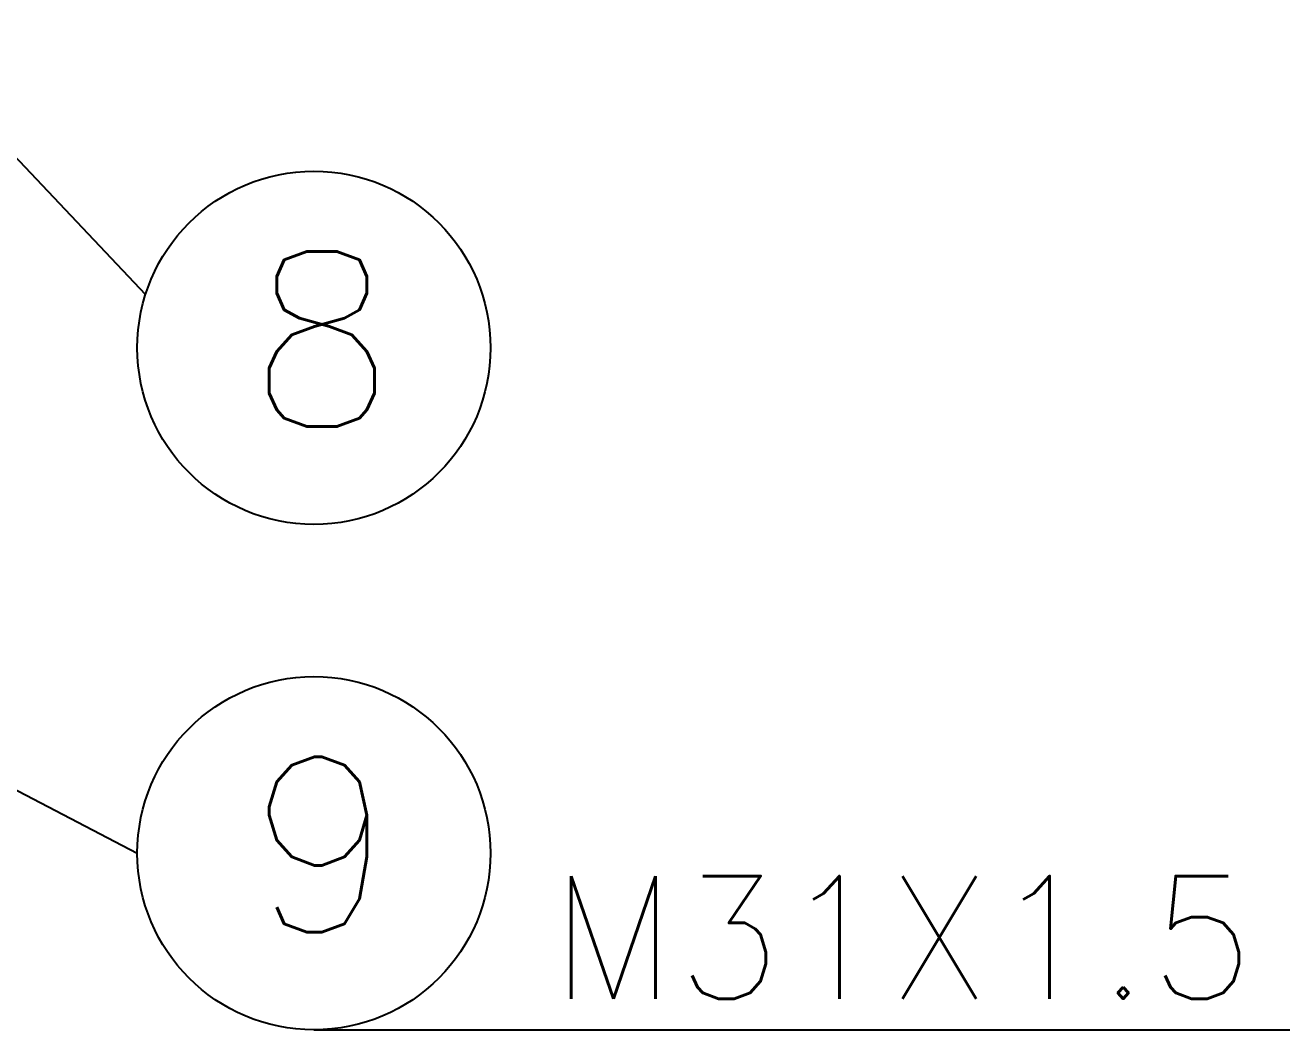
# Model space of a CAD drawing. Extents: x 7948 to 8542, y -4601 to -4181.
# Drawn here: x 8116.78 to 8152.64, y -4526.59 to -4497.92 of the extents above; entities that cross this region are included whole.
import ezdxf

# ---------------------------------------------------------------- set-up
doc = ezdxf.new("R2010")
doc.units = 0
doc.header["$LTSCALE"] = 7
doc.header["$MEASUREMENT"] = 0
doc.layers.get('0').update_dxf_attribs({"color": 2, "linetype": 'CONTINUOUS'})
doc.layers.add('D', color=2, linetype='CONTINUOUS')
doc.layers.add('DIM', color=2, linetype='CONTINUOUS')
doc.styles.add('GHS', font='romans', dxfattribs={"bigfont": 'ghs'})
doc.styles.add('ROMANS', font='romans')
doc.styles.add('STYLE', font='romans.shx', dxfattribs={"bigfont": 'whgtxt.shx'})
doc.dimstyles.new('A-3', dxfattribs={"dimscale": 0, "dimtxt": 2.8, "dimasz": 2, "dimexe": 0.7, "dimexo": 0.5, "dimgap": 1, "dimtad": 1, "dimdec": 4, "dimdsep": 46, "dimtxsty": 'ROMANS', "dimcen": 0, "dimclrd": 3, "dimclre": 3, "dimclrt": 2, "dimadec": 4, "dimazin": 2, "dimtfac": 1, "dimtdec": 4, "dimtmove": 0, "dimatfit": 0, "dimfxl": 0, "dimarcsym": 0})

msp = doc.modelspace()

# ---------------------------------------------------------------- linework, layer by layer
msp.add_line((8125.02021, -4526.58999), (8154.60449, -4526.58999))
at = {"layer": 'D'}
for centre in [(8125.02021, -4507.12568), (8125.02021, -4521.54974)]:
    msp.add_circle(centre, 5.04025, dxfattribs=at)

# ---------------------------------------------------------------- texts
at = {"color": 2, "linetype": 'Continuous', "char_height": 5, "attachment_point": 1, "style": 'STYLE'}
for s, insert in [('8', (8123.10386, -4504.37592)), ('9', (8123.10386, -4518.79998))]:
    msp.add_mtext(s, dxfattribs=dict(at, insert=insert))
at = {"layer": 'DIM', "style": 'GHS'}
msp.add_text('M31X1.5', height=3.5, dxfattribs=at).set_placement((8131.76446, -4525.70345))

# ---------------------------------------------------------------- leaders
for points, override in [([(8091.24665, -4474.99929), (8120.21535, -4505.60337)], {"dimscale": 1, "dimasz": 1.25, "dimtad": 0, "dimclrd": 256, "dimldrblk": 'Dot', "dimarcsym": 1}), ([(8090.47819, -4506.17752), (8119.97996, -4521.54974)], {"dimscale": 1, "dimasz": 3, "dimtad": 0, "dimclrd": 256, "dimarcsym": 1})]:
    msp.add_leader(points, dimstyle='A-3', override=override)

doc.saveas('drawing.dxf')
